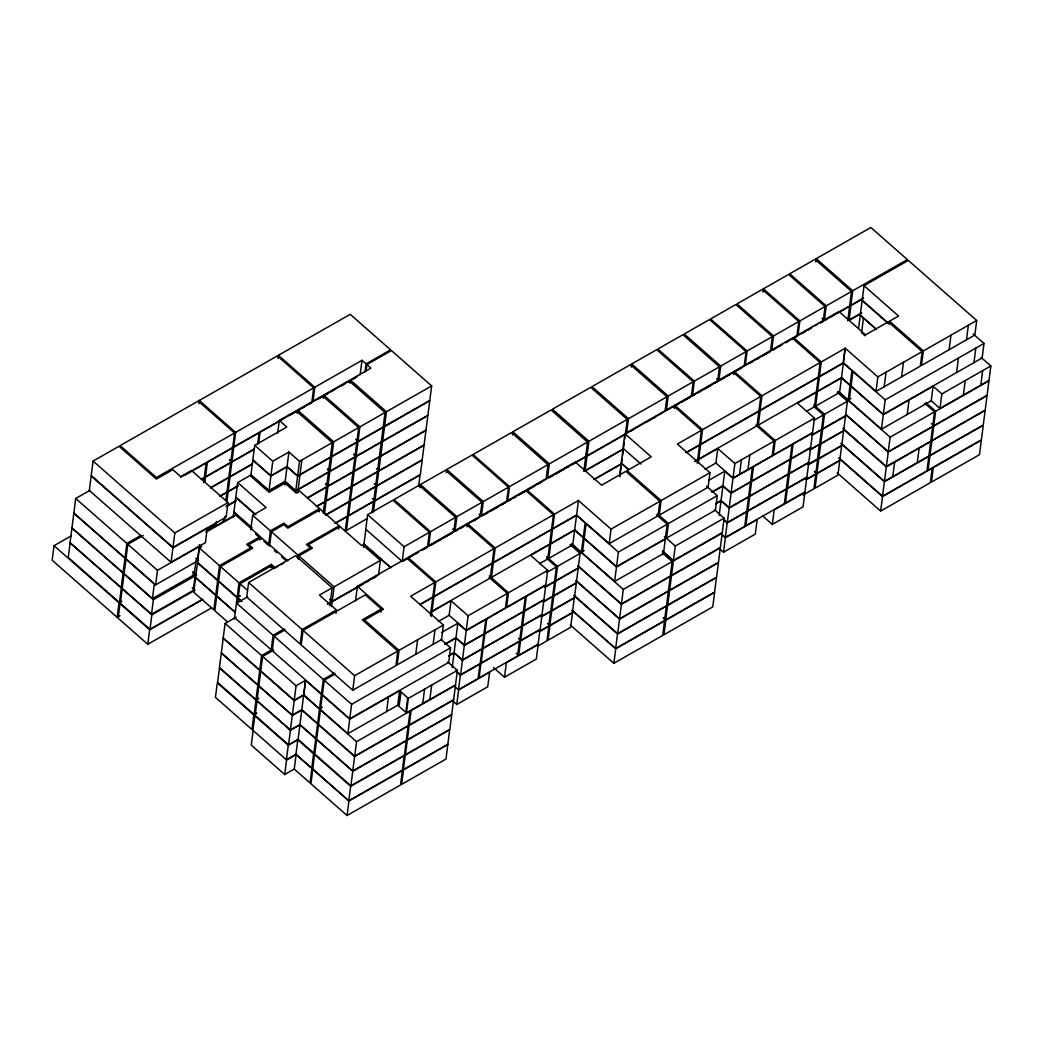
<?xml version="1.0" encoding="UTF-8"?>
<svg xmlns="http://www.w3.org/2000/svg" width="1043" height="1043" viewBox="0 0 1043 1043"><rect width="100%" height="100%" fill="white"/><g stroke="black" fill="none" stroke-linecap="round" stroke-linejoin="round"><path stroke-width="1.5" d="M70.95 536.024L54.014 545.685L52.15 560.221L117.168 617.365L119.984 615.761M89.828 490.419L75.709 498.476L73.857 513.013L125.004 557.966L126.868 543.429L140.948 535.398M93.075 461.058L91.21 475.595L172.969 547.458L226.162 517.106L228.026 502.57L191.534 470.51L180.778 476.651L172.825 469.65L156.359 479.05L119.032 446.248L93.075 461.058L174.833 532.921L172.969 547.458M117.168 617.365L119.032 602.828L121.848 601.224M143.217 535.502L127.833 544.29L125.968 558.813L155.616 584.875L197.362 561.043L199.226 546.519L157.467 570.338L155.616 584.875M152.447 598.578L154.299 584.041L125.942 559.113L124.078 573.65L152.447 598.578L194.194 574.758L196.058 560.221M153.36 599.725L124.039 573.95L122.174 588.487L151.509 614.262L153.36 599.725L195.119 575.905L192.864 573.924M149.644 629.737L119.997 603.675L118.133 618.212L147.78 644.274L149.644 629.737L202.498 599.582M151.861 614.809L122.214 588.76L120.362 603.297L149.996 629.346L151.861 614.809L194.963 590.221M171.065 562.294L172.929 547.758L207.244 528.175L205.393 542.712L171.065 562.294L89.307 490.432L91.171 475.908L172.929 547.758M198.874 403.68L199.291 400.46L277.347 355.911L313.695 387.866L311.831 402.389L233.775 446.939L235.64 432.402L313.695 387.866M203.607 482.687L204.232 477.837L201.429 479.441M204.871 481.97L205.484 477.12L230.712 462.727L228.847 477.264L210.634 487.655M195.119 575.905L193.255 590.442L151.509 614.262M199.213 544.668L201.586 546.754L199.396 548.005L197.531 562.542L217.648 580.221L219.512 565.684L250.659 547.901L246.683 544.407L260.281 536.65L235.822 515.151L205.836 532.256M216.436 521.474L216.031 524.707L206.592 530.092M225.888 500.471L226.918 492.4L219.943 496.377M223.632 518.514L223.228 521.748L214.819 526.546M234.571 433.014L156.398 477.498L120.128 445.622L198.157 401.099L234.571 433.014L232.719 447.551L180.648 477.159M224.349 521.109L224.975 516.259M254.375 449.22L231.833 462.088L229.968 476.612L252.51 463.757M229.447 459.65L231.872 461.775L233.736 447.238L259.094 432.78L257.647 444.083M226.709 503L228.156 491.696L237.973 486.09M287.751 560.795L261.285 537.536L248.834 544.642L252.81 548.136L220.516 566.571L218.652 581.094L237.165 597.365L239.968 595.762M233.267 517.093L233.88 512.243L251.793 527.993M319.145 511.813L319.562 508.593L299.563 491.005L296.095 492.987L284.948 483.183L269.029 492.27L249.994 475.543L237.674 482.57L235.809 497.107L255.952 514.812M236.083 617.169L225.092 623.44L223.228 637.977L259.772 670.088L261.637 655.565L272.758 649.215M297.672 475.869L330.422 457.16L332.274 442.623L296.108 410.838L279.302 420.42L286.812 427.017L254.714 445.348L252.849 459.872L270.919 475.751L287.06 466.534L288.924 452.01L299.537 461.332L297.672 475.869L287.06 466.534M234.401 618.968L237.126 597.665L239.942 596.061M237.165 597.365L239.016 582.841L271.323 564.406L275.3 567.9L278.064 566.323M237.517 603.402L238.13 598.552L241.689 601.681M274.166 568.565L271.18 565.945L240.02 583.715L238.169 598.252L241.728 601.381M258.638 443.51L260.085 432.206L282.627 419.351M250.776 529.792L252.641 515.255L266.108 507.563L237.674 482.57M248.612 582.515L246.748 597.052L300.228 644.066L302.092 629.529L336.381 609.972L319.419 595.071L332.169 587.796L295.638 555.684L248.612 582.515L302.092 629.529M278.025 358.518L278.442 355.285L350.213 314.334L390.617 349.848L366.054 363.864L365.011 371.934M259.863 539.883L260.281 536.65M270.88 476.064L252.81 460.185L250.946 474.721L269.016 490.588L270.88 476.064L287.021 466.847L297.633 476.169L295.769 490.705L285.156 481.384L287.021 466.847M270.919 475.751L272.771 461.228L288.924 452.01M277.647 433.34L279.302 420.42M319.562 508.593L287.946 526.637L283.957 523.143L270.411 530.874L268.546 545.398L263.814 541.239M269.55 546.284L271.415 531.747L283.865 524.642L287.842 528.136L320.566 509.466L339.118 525.776L338.701 529.01M270.906 567.64L271.323 564.406M253.827 714.99L251.963 729.526L215.445 697.376L217.309 682.839L253.827 714.99L256.604 713.399M255.978 699.762L257.843 685.225L221.299 653.114L219.434 667.65L255.978 699.762L258.755 698.171M256.004 700.022L219.46 667.911L217.609 682.448L254.14 714.559L256.004 700.022L258.468 698.614M253.11 730.582L251.259 745.119L284.713 774.519L294.243 769.082L296.095 754.545L311.909 768.456L310.058 782.98L294.243 769.082M273.709 650.128L262.627 656.438L260.763 670.975L294.191 700.348L296.095 685.759L305.547 680.349L321.4 694.286L319.536 708.81L303.696 694.886L305.547 680.349L303.774 694.964M284.713 484.917L285.117 481.683L295.73 491.005L328.48 472.296L326.615 486.833L307.268 497.876M297.086 413.263L297.503 410.042L322.496 395.779L358.662 427.565L356.797 442.102L331.804 456.365L333.669 441.828L358.662 427.565M284.231 628.903L273.07 635.278L271.206 649.802L234.675 617.691M285.195 629.816L274.074 636.152L272.21 650.689L321.453 693.96L323.304 679.423L334.425 673.087M297.659 492.883L298.076 489.649M298.115 489.35L299.98 474.813L330.383 457.46L328.519 471.997L295.769 490.705M300.019 474.5L301.883 459.976L332.274 442.623M312.939 401.764L314.79 387.24L361.999 360.304L366.054 363.864M297.464 558.24L297.881 555.019L310.332 547.914L306.394 544.446L339.118 525.776M298.467 559.126L298.885 555.893L312.444 548.162L308.454 544.668L340.083 526.624L361.647 545.58L362.781 544.928L380.395 560.404L378.544 574.941M323.304 398.309L323.721 395.075L348.884 380.721L385.05 412.506L383.185 427.043L358.023 441.398L355.611 439.286M297.79 739.813L288.285 745.237L286.421 759.76L295.925 754.35L297.79 739.813L313.604 753.711L311.753 768.248L295.925 754.35M284.713 774.519L286.577 759.982L296.095 754.545M290.423 730.269L257.008 700.909L255.144 715.446L288.559 744.806L290.423 730.269L299.941 724.846L315.755 738.744L313.904 753.281L298.089 739.37L299.941 724.846M292.262 715.485L258.833 686.111L256.982 700.648L290.397 730.022L292.262 715.485L301.792 710.048L317.607 723.946L315.742 738.483L299.928 724.585L301.792 710.048M294.23 700.609L260.737 671.275L258.873 685.812L292.366 715.146L294.204 700.583L303.656 695.186L319.497 709.11L317.646 723.646L301.805 709.722L303.656 695.186M303.057 630.376L301.205 644.913L352.756 690.231L395.949 665.59L397.8 651.054L362.273 619.816L381.308 608.956L365.285 594.875L303.057 630.376L354.62 675.695L352.756 690.231M323.239 513.273L324.686 501.97L316.498 506.65M324.425 514.095L326.081 501.175L351.074 486.925L349.209 501.448L325.599 514.916M327.971 486.338L326.12 500.875L351.113 486.612L352.964 472.075L327.971 486.338L325.572 484.226M328.01 486.038L329.875 471.501L354.868 457.251L353.003 471.775L328.01 486.038L325.599 483.926M329.914 471.201L331.765 456.665L356.758 442.401L354.907 456.938L329.914 471.201L327.502 469.076M349.861 383.159L350.279 379.926L370.917 368.14L366.862 364.581L391.438 350.565L431.659 385.91L429.794 400.447L384.58 426.248L386.445 411.711L431.659 385.91M329.862 605.866L330.279 602.632L327.489 604.223M332.169 587.796L330.318 602.332L327.763 603.78M360.135 374.841L361.999 360.304M331.57 606.518L332.195 601.668L363.068 584.054M329.797 599.243L332.222 601.368L334.086 586.844L380.395 560.404M335.272 673.921L324.217 680.232L322.365 694.768L349.757 718.836L448.712 662.37L450.576 647.846L441.006 639.437M345.22 531.148L347.084 516.624L335.976 522.947M366.041 371.047L366.862 364.581M335.963 613.206L336.381 609.972M356.08 456.547L354.229 471.084L379.391 456.717L381.243 442.193L356.08 456.547L353.681 454.422M356.132 456.247L357.984 441.711L383.146 427.356L381.282 441.88L356.132 456.247L353.72 454.122M358.023 441.398L359.887 426.874L385.05 412.506M355.533 600.872L357.384 586.335L406.861 558.109L434.67 582.542L432.806 597.078L420.094 604.34M363.512 547.497L363.916 544.277L390.695 567.796M365.832 529.427L363.968 543.964L390.747 567.483M421.933 550.052L427.552 546.845L429.416 532.308L392.911 500.223L367.605 514.668L365.741 529.192L402.337 561.512L406.535 559.113M371.999 512.83L373.446 501.527L348.31 515.92L346.445 530.457L367.397 518.462M373.394 512.035L374.841 500.731L420.094 474.956L418.647 486.26M376.875 485.96L375.011 500.497L420.342 474.617L422.206 460.093L376.875 485.96L374.463 483.835M376.862 485.673L378.726 471.136L424.058 445.27L422.206 459.794L376.862 485.673L374.45 483.548M378.87 470.771L380.721 456.247L425.961 430.433L424.097 444.957L378.87 470.771L376.458 468.659M349.705 719.162L322.3 695.081L320.449 709.618L347.841 733.698L349.705 719.162L399.599 690.688L408.334 698.367L406.47 712.89L397.735 705.211L399.599 690.688M349.757 718.836L351.621 704.312L450.576 647.846M312.665 769.056L348.805 800.815L350.67 786.279L404.162 755.758L400.551 784.988L347.058 815.509L310.97 783.788L314.517 754.519L350.67 786.279M347.058 815.509L348.923 800.972L402.402 770.451M350.904 785.796L352.756 771.259L406.249 740.739L404.384 755.275L350.904 785.796L314.803 754.076L316.668 739.539L352.756 771.259M352.743 771.012L354.607 756.475L408.1 725.954L406.235 740.478L352.743 771.012L316.655 739.278L318.519 724.755L354.607 756.475M354.685 756.201L356.55 741.664L410.029 711.143L408.178 725.68L354.685 756.201L318.558 724.442L320.41 709.905L356.55 741.664M380.891 612.189L381.308 608.956M429.416 532.308L404.11 546.754L402.246 561.277L419.117 551.656M386.601 711.574L388.452 697.05M443.392 625.031L399.026 650.35L397.174 664.886L441.541 639.568L443.392 625.031L410.655 596.257L434.67 582.542M419.964 487.785L420.381 484.552L445.491 470.224L481.996 502.296L480.132 516.833M399.117 706.424L400.981 691.887M405.805 712.304L407.67 697.78M430.511 531.682L428.647 546.219L453.744 531.891L455.608 517.354L419.103 485.282L394.006 499.597L430.511 531.682L455.608 517.354M415.74 654.287L417.604 639.75M446.352 472.727L446.756 469.493L472.01 455.087L508.515 487.172L506.65 501.709L481.397 516.116L483.261 501.579L508.515 487.172M430.446 615.461L430.863 612.228M430.915 611.915L432.767 597.378L420.055 604.64M431.333 616.439L431.958 611.602L450.993 600.742L468.098 615.761L466.234 630.298L449.142 615.266L450.993 600.742M435.765 581.916L433.901 596.453L492.166 563.207L494.03 548.67L466.221 524.238L407.969 557.484L435.765 581.916L494.03 548.67M422.728 703.621L424.592 689.084M433.132 644.365L434.996 629.829M429.833 699.566L431.698 685.029M481.996 502.296L456.873 516.637L455.022 531.174L478.737 517.628M466.977 526.806L467.381 523.573L525.62 490.34L553.429 514.786L551.564 529.309L493.326 562.542L495.19 548.005L553.429 514.786M452.219 667.416L454.083 652.879L462.44 660.232L460.589 674.769L455.804 670.571M454.083 652.618L455.934 638.081L464.304 645.434L462.44 659.971L454.083 652.618L448.633 655.721M455.974 637.781L457.838 623.245L466.208 630.598L464.344 645.135L455.974 637.781L445.1 643.987M447.747 661.888L457.395 670.375L455.53 684.899L406.47 712.89M460.354 675.186L458.49 689.71L478.111 678.524L479.963 663.987L460.354 675.186L456.769 672.031M456.756 704.468L458.62 689.945L489.597 672.253L487.733 686.789L456.756 704.468L453.157 701.313M512.413 435.022L512.83 431.802L551.069 409.977L587.561 442.063L585.71 456.599L547.471 478.411L549.335 463.874L587.561 442.063M509.532 486.599L507.667 501.122L546.128 479.18L547.979 464.643L511.487 432.558L473.027 454.513L509.532 486.599L547.979 464.643M489.115 577.379L507.315 593.389L505.451 607.913L466.234 630.298M547.679 570.352L508.462 592.737L506.598 607.274L545.815 584.888L547.679 570.352L530.574 555.319L549.622 544.459L547.758 558.996L539.596 563.65M504.499 677.233L506.363 662.696L538.188 644.535L536.324 659.059L504.499 677.233L493.574 667.624M518.671 655.369L520.535 640.845L539.948 629.763L538.097 644.287L518.671 655.369L516.246 653.244M520.731 640.441L522.595 625.904L542.021 614.835L540.157 629.359L520.731 640.441L518.397 638.407M578.461 500.497L554.524 514.147L552.66 528.684L576.596 515.033L578.461 500.497L611.055 529.14L609.19 543.677L576.596 515.033M546.688 558.383L556.414 566.936L554.563 581.472L545.033 586.909M549.922 625.657L548.07 640.193L570.638 627.312L572.49 612.776L549.922 625.657L547.497 623.518M580.091 553.429L557.523 566.31L555.658 580.847L578.226 567.966L580.091 553.429L570.052 544.615M572.79 544.707L574.654 530.17L583.246 537.719L581.381 552.255L572.79 544.707L548.853 558.37L550.717 543.833L574.654 530.17M574.693 529.857L576.557 515.333L585.149 522.882L583.285 537.406L574.693 529.857L550.756 543.52L552.621 528.984L576.557 515.333M583.806 471.436L585.671 456.899L572.007 464.683M588.93 441.28L587.066 455.817L625.396 433.953L627.247 419.416L590.755 387.331L552.425 409.195L588.93 441.28L627.247 419.416M631.289 367.188L631.706 363.955L656.699 349.692L693.204 381.777L691.34 396.314L666.347 410.577L668.211 396.04L693.204 381.777M619.542 476.234L621.198 463.314L628.434 469.676M623.101 448.464L621.237 463.001L628.473 469.363M686.203 452.479L699.566 444.853L701.431 430.316L673.622 405.883L624.874 433.705L623.01 448.242L640.95 464.005M619.894 476.847L621.133 467.16M622.215 458.777L621.589 463.627L594.21 479.245M622.619 455.556L623.245 450.706M623.701 447.173L624.314 442.323M624.731 439.09L625.357 434.253L587.026 456.117L585.162 470.654L623.492 448.777M628.486 418.712L591.981 386.627L630.441 364.685L666.933 396.77L628.486 418.712L626.621 433.249L663.7 412.089M614.614 581.459L616.478 566.936L665.317 539.062L663.452 553.585L614.614 581.459L582.346 553.103L584.21 538.566L616.478 566.936M618.382 552.086L586.114 523.729L584.249 538.266L616.517 566.623L618.382 552.086L667.22 524.212L656.399 514.707M615.644 648.55L617.508 634.014L666.36 606.126L664.508 620.663L615.644 648.55L572.099 610.272M613.858 663.322L615.722 648.785L664.56 620.911L662.696 635.448L613.858 663.322L570.312 625.057M617.678 633.622L619.542 619.086L668.38 591.212L666.516 605.748L617.678 633.622L574.145 595.357M619.555 618.812L621.406 604.275L670.258 576.401L668.394 590.938L619.555 618.812L576.01 580.547M577.913 565.71L621.445 603.975L623.31 589.438L672.161 561.564L662.474 553.064M665.082 411.294L666.933 396.77M554.524 514.147L526.715 489.715L575.267 462.01L601.615 485.178L625.852 471.345L659.906 501.279L658.042 515.803L609.19 543.677M709.97 472.701L661.119 500.575L659.267 515.112L708.106 487.237L709.97 472.701L677.363 444.057L701.431 430.316M674.313 408.491L674.73 405.258L732.981 372.012L760.79 396.444L758.926 410.981L700.661 444.227L702.526 429.69L760.79 396.444M667.22 524.212L665.356 538.749L616.517 566.623M717.284 495.647L668.446 523.521L666.581 538.045L715.42 510.17L717.284 495.647L706.528 486.194M694.338 381.125L692.474 395.662L717.597 381.334L719.461 366.797L682.956 334.712L657.833 349.053L694.338 381.125L719.461 366.797M672.161 561.564L670.297 576.101L621.445 603.975M665.786 620.22L663.922 634.744L712.773 606.87L714.624 592.346L665.786 620.22L663.361 618.082M665.721 619.972L667.585 605.435L716.45 577.548L714.585 592.085L665.721 619.972L663.309 617.834M673.374 560.873L671.523 575.397L720.361 547.536L722.225 532.999L673.374 560.873L662.488 551.291M662.527 550.991L673.413 560.573L675.277 546.037L724.129 518.162L714.481 509.688M697.219 463.222L697.637 460.002L694.964 461.527M698.315 462.597L698.732 459.376L717.767 448.503L734.872 463.535L733.007 478.072L715.902 463.04L717.767 448.503M718.862 380.604L720.726 366.08L746.045 351.621L709.54 319.536L684.221 333.995L720.726 366.08M733.711 374.593L734.116 371.36L792.341 338.141L820.137 362.586L818.273 377.11L760.06 410.329L761.925 395.805L820.137 362.586M719.162 515.385L721.026 500.849L729.187 508.019L727.323 522.556L723.829 519.479M721.039 500.562L722.903 486.038L731.065 493.209L729.213 507.745L721.039 500.562L715.602 503.665M722.942 485.725L724.807 471.188L732.968 478.372L731.104 492.909L722.942 485.725L712.069 491.931M724.129 518.162L722.264 532.699L673.413 560.573M746.045 351.621L744.18 366.158L720.27 379.808M747.114 351.022L745.25 365.545L770.49 351.152L772.355 336.615L735.85 304.53L710.609 318.936L747.114 351.022L772.355 336.615M723.516 552.255L725.367 537.719L757.166 519.57L755.301 534.107L723.516 552.255L718.849 548.149M725.328 537.445L727.193 522.908L746.619 511.826L744.754 526.363L725.328 537.445L720.661 533.338M739.552 474.33L741.417 459.807M762.968 292.053L763.372 288.82L788.586 274.439L825.091 306.525L823.227 321.061L820.424 322.652M747.987 469.519L749.852 454.983M773.502 335.963L736.997 303.878L762.277 289.446L798.782 321.531L773.502 335.963L771.637 350.5L782.876 344.086M755.888 425.153L774.089 441.15L772.224 455.687L733.007 478.072M814.453 418.126L775.184 440.524L773.319 455.061L812.588 432.649L814.453 418.126L797.347 403.093L816.343 392.259L814.479 406.783L806.343 411.437M772.315 524.407L774.18 509.871L804.909 492.335L803.045 506.859L772.315 524.407L762.602 515.868M798.782 321.531L796.917 336.068L785.679 342.482M825.091 306.525L799.877 320.905L798.012 335.442L812.015 327.45M815.822 261.897L816.226 258.664L870.853 227.491L907.358 259.577L852.731 290.749L850.866 305.286L863.474 298.089M826.225 305.873L824.361 320.41L849.641 305.977L851.505 291.44L815 259.368L789.72 273.787L826.225 305.873L851.505 291.44M845.26 348.245L821.284 361.934L819.42 376.458L843.396 362.781L845.26 348.245L877.867 376.901L876.003 391.425L843.396 362.781M813.892 406.614L823.383 414.945L821.519 429.481L812.015 434.892M816.917 473.353L818.768 458.816L841.662 445.752L839.798 460.289L816.917 473.353L814.544 471.267M816.93 473.639L815.065 488.176L837.907 475.139L839.758 460.602L816.93 473.639L814.557 471.553M847.398 401.242L824.518 414.293L822.653 428.829L845.534 415.766L847.398 401.242L837.151 392.233M847.75 320.814L849.602 306.277L837.034 313.461M843.226 362.873L845.091 348.349M839.602 392.455L841.466 377.918L850.058 385.467L848.194 400.004L839.602 392.455L815.626 406.131L817.49 391.607L841.466 377.918M841.505 377.618L843.37 363.081L851.948 370.63L850.084 385.167L841.505 377.618L817.516 391.294L819.381 376.771L843.37 363.081M858.598 328.284L860.253 315.364L876.407 329.562M976.691 320.501L923.368 350.93L921.504 365.467L974.827 335.038L976.691 320.501L908.323 260.424L864.047 285.691L862.183 300.228L888.362 323.239M863.448 318.18L861.583 332.704L865.116 335.82M889.105 324.412L889.523 321.179L898.558 316.029L864.047 285.691M884.19 386.757L886.055 372.221M883.291 414.671L851.023 386.314L849.158 400.851L881.426 429.208L883.291 414.671L933.107 386.249L941.842 393.928L939.978 408.465L931.243 400.786L933.107 386.249M885.181 399.834L852.913 371.477L851.049 386.014L883.317 414.371L885.181 399.834L984.005 343.447L973.21 333.956M882.534 496.246L884.399 481.723L928.818 456.365L926.953 470.901L882.534 496.246L838.95 457.942M880.657 511.07L882.521 496.533L932.207 468.19L930.343 482.713L880.657 511.07L837.151 472.831M884.464 481.384L886.315 466.847L930.734 441.502L928.87 456.039L884.464 481.384L841.714 443.81M886.381 466.547L888.245 452.01L932.638 426.678L930.773 441.215L886.381 466.547L842.796 428.269M845.899 414.488L888.258 451.723L890.122 437.186L934.528 411.842L924.893 403.38M901.621 376.81L903.486 362.273M892.769 476.638L894.633 462.101M907.201 414.501L909.066 399.964M821.284 361.934L793.475 337.489L838.989 311.518L865.547 334.855L888.297 321.87L922.142 351.621L920.291 366.158L876.003 391.425M917.305 462.636L919.157 448.112M934.528 411.842L932.677 426.378L888.258 451.723M933.772 425.753L935.623 411.216L988.947 380.799L987.082 395.323L933.772 425.753L931.347 423.627M949.117 349.705L950.981 335.168M956.574 372.56L958.439 358.036M966.509 339.783L968.373 325.247M963.367 395.114L965.231 380.578M973.953 362.651L975.818 348.114M984.005 343.447L982.141 357.971L883.317 414.371M980.798 385.167L982.662 370.63M981.163 357.449L990.85 365.963L988.986 380.486L939.978 408.465M299.537 461.332L301.883 459.976M297.633 476.169L299.98 474.813M314.321 400.981L357.358 376.419M185.159 474.969L206.136 463.001L204.272 477.538L201.468 479.128M289.315 415.531L299.158 409.912M301.962 408.308L304.778 406.705M308.989 404.306L311.792 402.702M318.519 398.869L328.349 393.25M331.152 391.646L333.969 390.043M340.67 386.223L344.829 383.85M347.606 382.273L350.383 380.682M353.16 379.104L355.937 377.514M231.872 461.775L254.414 448.92M210.699 487.902L228.821 477.564L226.957 492.1L219.982 496.077M252.497 464.057L230.073 476.847L228.208 491.383L238.013 485.79M174.833 532.921L228.026 502.57M226.305 506.22L236.109 500.627M226.214 506.572L236.07 500.953M269.016 490.588L285.156 481.384M285.117 481.683L268.977 490.901L250.907 475.021M206.266 530.561L215.992 525.02M224.023 521.461L234.206 515.477M307.476 498.046L326.589 487.133L324.725 501.67L316.537 506.35M325.625 515.203L349.222 501.735L347.358 516.272L334.868 523.403M149.996 629.346L202.824 599.203M280.828 564.745L283.605 563.168M147.78 644.274L211.768 607.769M247.699 596.792L236.539 603.154L273.07 635.278M814.818 325.846L817.621 324.256M332.222 601.368L377.136 575.749M409.325 557.523L412.128 555.919M414.931 554.328L417.721 552.725M421.92 550.339L427.513 547.145M431.515 544.863L435.674 542.49M438.451 540.9L441.228 539.322M444.005 537.732L452.323 532.986M457.877 529.818L455.1 531.395L452.584 529.036M460.654 528.227L463.431 526.65M466.208 525.059L468.985 523.482M473.157 521.096L478.711 517.928M484.278 514.747L487.068 513.156M489.858 511.565L498.241 506.794M501.031 505.19L505.216 502.804M507.876 501.292L510.705 499.675M513.534 498.059L516.363 496.442M519.192 494.825L534.759 485.947M537.588 484.33L541.839 481.905M550.169 477.159L552.894 475.595M555.619 474.043L563.82 469.363M566.545 467.812L569.282 466.247M630.702 431.189L633.453 429.625M647.195 421.789L649.932 420.225M652.683 418.66L655.434 417.083M673.256 406.913L678.81 403.745M681.587 402.168L689.918 397.409M692.565 395.897L695.342 394.306M698.119 392.729L700.896 391.138M703.673 389.56L712.004 384.802M714.781 383.211L717.558 381.634M720.348 380.043L724.559 377.644M727.349 376.041L730.152 374.45M732.955 372.846L741.351 368.062M749.487 363.407L752.29 361.817M756.475 359.431L759.278 357.827M762.068 356.237L770.451 351.452M773.124 349.926L775.914 348.336M778.717 346.732L781.507 345.142M785.705 342.743L788.495 341.152M791.298 339.562L796.878 336.368M802.289 333.291L805.079 331.7M807.856 330.109L810.646 328.519M820.398 322.952L823.188 321.361M827.255 319.041L824.452 320.631L821.936 318.271M830.045 317.45L834.231 315.051M863.539 298.337L850.958 305.508L849.093 320.045L861.674 312.861M365.871 582.45L368.687 580.847M372.899 578.448L375.702 576.844M585.123 470.967L623.453 449.09M849.067 320.344L861.648 313.174M594.184 479.545L621.55 463.926M686.164 452.779L699.527 445.152L697.676 459.689L695.003 461.215M254.14 714.559L256.604 713.151M294.23 700.283L303.696 694.886M438.256 621.472L449.142 615.266M705.029 469.246L715.902 463.04M611.055 529.14L659.906 501.279M877.867 376.901L922.142 351.621M354.62 675.695L397.8 651.054M292.366 715.146L301.805 709.722M468.098 615.761L507.315 593.389M734.872 463.535L774.089 441.15M581.381 552.255L584.158 550.665M848.194 400.004L850.905 398.452M546.897 572.372L556.414 566.936M441.515 632.553L457.838 623.245M708.484 480.51L724.807 471.188M813.879 420.368L823.383 414.945M319.536 708.81L322.313 707.232M290.397 730.022L299.928 724.585M466.208 630.598L485.816 619.412L483.952 633.935L464.344 645.135M732.968 478.372L752.394 467.29L750.53 481.827L731.104 492.909M545.007 587.209L554.524 581.772L552.66 596.309L543.142 601.746M445.061 644.287L455.934 638.081M712.03 492.244L722.903 486.038M811.989 435.205L821.48 429.781L819.615 444.318L810.124 449.729M288.559 744.806L298.089 739.37M464.304 645.434L483.913 634.248L482.049 648.772L462.44 659.971M731.065 493.209L750.491 482.127L748.626 496.664L729.213 507.745M543.129 602.007L552.647 596.57L550.782 611.107L541.265 616.543M809.85 449.82L819.355 444.396L817.49 458.933L807.986 464.344M448.79 655.904L454.083 652.879M715.576 503.952L721.026 500.849M462.44 660.232L482.049 649.046L480.197 663.583L460.589 674.769M729.187 508.019L748.6 496.937L746.736 511.474L727.323 522.556M541.069 616.934L550.6 611.498L548.735 626.035L539.218 631.471M808.129 464.891L817.634 459.468L815.769 474.004L806.265 479.415M408.334 698.367L457.395 670.375M941.842 393.928L990.85 365.963M347.841 733.698L397.735 705.211M881.426 429.208L931.243 400.786M539.309 631.719L548.827 626.282L546.962 640.819L537.445 646.243M806.265 479.728L815.782 474.291L813.918 488.828L803.045 495.034M348.805 800.815L402.311 770.282M447.786 744.337L403.406 769.656L405.271 755.119L449.65 729.8L446.013 759.043L401.646 784.362L403.511 769.825L447.877 744.506M889.523 321.179L923.368 350.93M816.226 258.664L852.731 290.749M887.762 323.056L862.144 300.527L860.279 315.064L876.146 329.001M925.949 402.702L935.623 411.216M763.372 288.82L799.877 320.905M838.077 391.451L890.122 437.186M845.873 414.788L888.245 452.01M843.578 429.273L886.315 466.847M813.853 404.919L824.518 414.293M840.814 443.405L884.399 481.723M839.002 458.294L882.521 496.533M734.116 371.36L761.925 395.805M716.515 378.7L718.953 380.838M631.706 363.955L668.211 396.04M674.73 405.258L702.526 429.69M723.699 519.831L727.193 522.908M624.874 433.705L651.184 456.834L627.039 470.615L661.119 500.575M720.713 533.612L725.367 537.719M657.625 514.003L668.446 523.521M664.391 536.467L675.277 546.037M512.83 431.802L549.335 463.874M571.303 543.729L623.31 589.438M577.874 566.01L621.406 604.275M350.279 379.926L386.445 411.711M575.997 580.821L619.542 619.086M546.571 556.688L557.523 566.31M446.756 469.493L483.261 501.579M573.95 595.736L617.508 634.014M479.063 514.199L481.488 516.337M572.177 610.52L615.722 648.785M278.442 355.285L314.79 387.24M323.721 395.075L359.887 426.874M467.381 523.573L495.19 548.005M420.381 484.552L456.873 516.637M489.323 575.892L508.462 592.737M297.503 410.042L333.669 441.828M372.429 498.606L374.841 500.731M327.463 469.389L329.875 471.501M367.605 514.668L404.11 546.754M254.714 445.348L272.771 461.228M199.291 400.46L235.64 432.402M229.408 459.95L231.833 462.088M357.384 586.335L383.485 609.268L364.568 620.063L399.026 650.35M454.904 686.568L458.62 689.945M254.883 514.199L235.783 497.407L233.919 511.944L251.832 527.68M252.641 515.255L270.411 530.874M271.415 531.747L297.881 555.019M298.885 555.893L334.086 586.844M255.522 533.951L261.441 539.153M274.361 550.521L276.773 552.634M281.584 556.858L285.195 560.026M329.771 599.542L332.195 601.668M199.396 548.005L219.512 565.684M220.516 566.571L239.016 582.841M240.02 583.715L247.139 589.973M196.162 558.148L198.535 560.247M196.058 558.383L198.392 560.443M237.126 597.665L218.626 581.394L216.761 595.931L235.275 612.202M274.074 636.152L323.304 679.423M324.217 680.232L351.621 704.312M193.02 571.89L196.527 574.98M192.981 572.19L196.501 575.28M235.236 612.502L216.722 596.231L214.858 610.768L227.583 621.954M192.29 587.757L194.637 589.816M225.092 623.44L261.637 655.565M262.627 656.438L296.121 685.773M75.709 498.476L126.868 543.429M127.833 544.29L157.467 570.338M288.285 745.237L254.818 715.824L252.967 730.348L286.577 759.982M312.822 769.252L348.923 800.972M54.014 545.685L119.032 602.828M757.049 424.488L775.184 440.524M70.103 542.96L68.251 557.497L119.463 602.515L121.327 587.978L70.103 542.96M71.928 528.149L70.064 542.686L121.21 587.639L123.074 573.102L71.928 528.149M73.831 513.312L71.967 527.849L123.113 572.803L124.977 558.266L73.831 513.312M207.388 462.284L205.523 476.82L230.751 462.427L232.602 447.89L207.388 462.284M195.602 577.679L193.75 592.215L213.854 609.894L215.718 595.357L195.602 577.679M197.505 562.842L195.641 577.379L215.758 595.045L217.622 580.521L197.505 562.842M223.202 638.277L221.338 652.814L257.882 684.925L259.733 670.388L223.202 638.277M350.448 501.031L348.584 515.568L373.746 501.214L375.61 486.677L350.448 501.031M352.299 486.221L350.435 500.757L375.597 486.39L377.462 471.866L352.299 486.221M354.19 471.384L352.338 485.921L377.488 471.553L379.352 457.03L354.19 471.384M382.638 441.398L380.773 455.921L426 430.12L427.852 415.596L382.638 441.398M384.541 426.561L382.677 441.085L427.891 415.283L429.755 400.76L384.541 426.561M407.344 740.113L405.479 754.65L449.846 729.331L451.71 714.794L407.344 740.113M409.195 725.328L407.331 739.852L451.697 714.533L453.562 700.009L409.195 725.328M411.125 710.518L409.273 725.054L453.64 699.736L455.504 685.199L411.125 710.518M433.875 596.752L432.011 611.289L490.262 578.044L492.127 563.507L433.875 596.752M493.287 562.842L491.436 577.379L549.661 544.146L551.525 529.609L493.287 562.842M480.914 663.439L479.063 677.976L517.576 656.008L519.427 641.471L480.914 663.439M483 648.498L481.136 663.035L519.636 641.067L521.5 626.53L483 648.498M484.865 633.701L483 648.238L521.5 626.269L523.364 611.733L484.865 633.701M486.768 618.864L484.904 633.401L523.403 611.433L525.268 596.896L486.768 618.864M524.46 611.107L522.595 625.644L542.021 614.562L543.885 600.025L524.46 611.107M526.363 596.27L524.499 610.807L543.924 599.725L545.776 585.188L526.363 596.27M551.695 610.872L549.83 625.409L572.411 612.528L574.263 597.991L551.695 610.872M553.755 595.957L551.89 610.494L574.458 597.613L576.323 583.076L553.755 595.957M555.619 581.147L553.755 595.683L576.323 582.802L578.187 568.266L555.619 581.147M671.483 575.71L669.619 590.247L718.458 562.373L720.322 547.836L671.483 575.71M669.606 590.521L667.742 605.044L716.58 577.183L718.444 562.646L669.606 590.521M700.635 444.527L698.771 459.063L757.022 425.818L758.887 411.281L700.635 444.527M760.151 410.564L758.287 425.101L816.382 391.946L818.247 377.423L760.151 410.564M747.766 511.174L745.901 525.711L784.375 503.756L786.226 489.219L747.766 511.174M749.748 496.299L747.883 510.822L786.331 488.88L788.195 474.343L749.748 496.299M751.625 481.475L749.774 496.012L788.221 474.057L790.086 459.533L751.625 481.475M753.528 466.638L751.664 481.175L790.125 459.22L791.989 444.696L753.528 466.638M787.335 488.593L785.47 503.13L804.935 492.022L806.8 477.485L787.335 488.593M789.382 473.665L787.517 488.202L806.891 477.146L808.755 462.623L789.382 473.665M791.181 458.907L789.329 473.431L808.794 462.323L810.646 447.799L791.181 458.907M793.084 444.07L791.22 458.594L810.685 447.486L812.549 432.962L793.084 444.07M820.724 443.953L818.859 458.49L841.74 445.426L843.604 430.902L820.724 443.953M822.627 429.129L820.763 443.666L843.644 430.603L845.508 416.079L822.627 429.129M929.913 455.739L928.048 470.276L981.385 439.846L983.249 425.309L929.913 455.739M931.829 440.876L929.965 455.413L983.275 424.996L985.14 410.46L931.829 440.876M933.733 426.052L931.868 440.589L985.192 410.16L987.043 395.636L933.733 426.052M933.302 467.551L931.451 482.088L979.481 454.683L981.346 440.146L933.302 467.551"/></g></svg>
